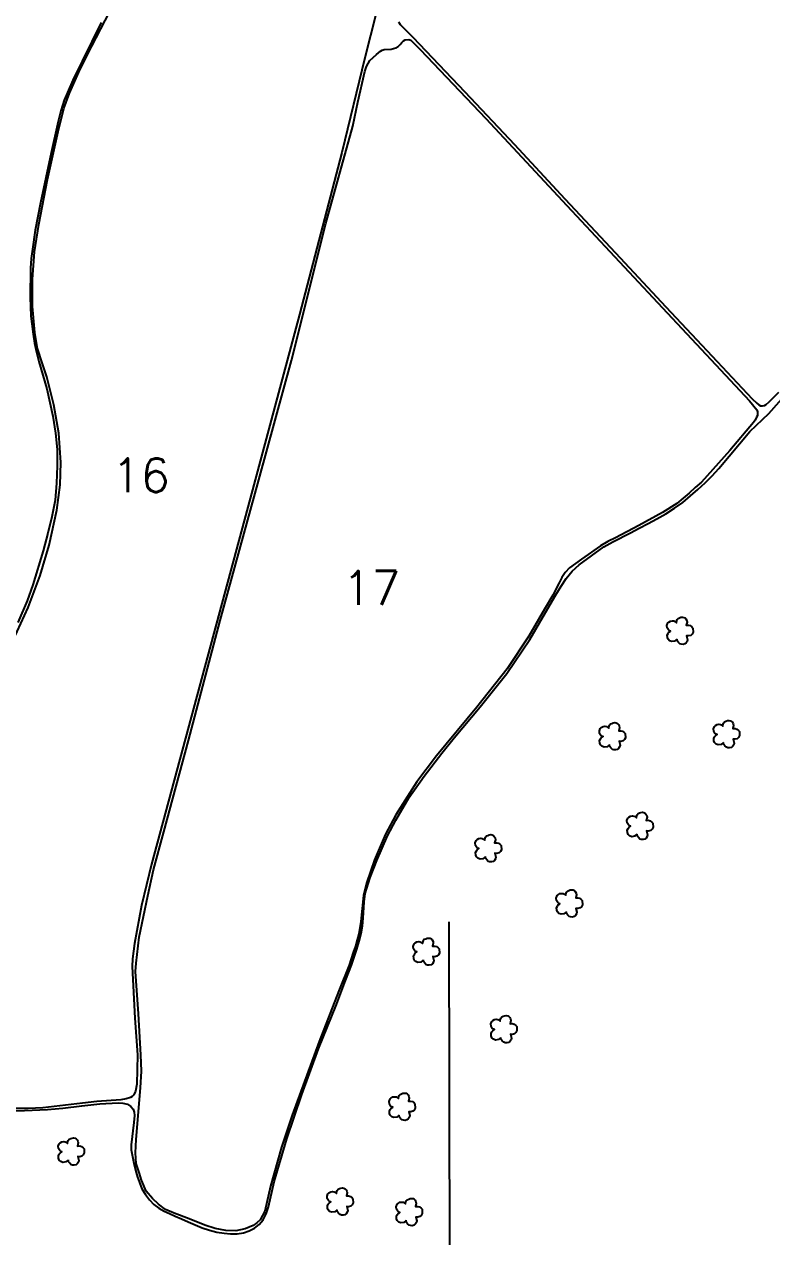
# Model space of a CAD drawing. Extents: x 723061 to 727261, y 7823092 to 7829032.
# Drawn here: x 723681 to 724256, y 7824137 to 7825069 of the extents above; entities that cross this region are included whole.
import ezdxf
from ezdxf.enums import TextEntityAlignment as Align

# ---------------------------------------------------------------- set-up
doc = ezdxf.new("R2010")
doc.units = 0
doc.header["$MEASUREMENT"] = 0
doc.linetypes.add('CONTINUO', pattern=[0])
for name, color, linetype in [('0114001051', 1, 'Continuous'), ('0114001051015', 5, 'Continuous'), ('0114001051016', 5, 'Continuous'), ('0114001051017', 5, 'Continuous'), ('_SIMBOLO ARVORE', 118, 'Continuous'), ('GRADE', 8, 'Continuous'), ('TXT_NUM TALHOES', 7, 'Continuous')]:
    doc.layers.add(name, color=color, linetype=linetype)
doc.styles.add('SIMPLEX', font='')
doc.styles.get('SIMPLEX').set_extended_font_data('simplex.shx')

msp = doc.modelspace()

# ---------------------------------------------------------------- linework, layer by layer
at = {"layer": '0114001051'}
for points in [[(723739.9, 7825070.14), (723718, 7825025.82), (723711.46, 7825010.47), (723708.89, 7825002.4), (723706.79, 7824994.17), (723701.3, 7824970.11), (723693.15, 7824931.71), (723689.09, 7824910.45), (723686.94, 7824896.01), (723686.01, 7824888.68), (723685.4, 7824881.26), (723685.27, 7824858.91), (723685.67, 7824844.5), (723687.43, 7824830.53), (723688.63, 7824823.64), (723690.09, 7824816.7), (723691.82, 7824809.69), (723697.98, 7824788.53), (723702.61, 7824767.58), (723704.67, 7824754.46), (723705.95, 7824741.9), (723706.02, 7824729.3), (723705.46, 7824716.09), (723704.42, 7824702.92), (723701.85, 7824690.25), (723698.75, 7824677.46), (723695.12, 7824664.02), (723687.21, 7824637.79), (723682.76, 7824625.46), (723675.68, 7824608.99)], [(723661.94, 7824233.17), (723680.91, 7824233.57), (723698.64, 7824234.37), (723710.36, 7824235.34), (723724.83, 7824237.15), (723738.83, 7824238.78), (723752.8, 7824239.61), (723756.59, 7824239.35), (723760.08, 7824238.46), (723762.71, 7824236.78), (723764.4, 7824234.75), (723765.13, 7824232.33), (723765.34, 7824229.75), (723764.95, 7824224.35), (723762.78, 7824207.24), (723762.78, 7824203.31), (723765.31, 7824191.95), (723766.83, 7824185.93), (723767.81, 7824182.43), (723769.19, 7824178.26), (723771.18, 7824173.51), (723773.93, 7824168.92), (723777.05, 7824164.89), (723780.39, 7824161.4), (723784.16, 7824158.58), (723788.23, 7824156.28), (723792.43, 7824154.3), (723796.79, 7824152.32), (723801.49, 7824150.21), (723806.75, 7824148.01), (723812.16, 7824145.81), (723817.62, 7824143.5), (723823.21, 7824141.53), (723828.83, 7824140.18), (723834.38, 7824139.3), (723839.37, 7824138.71), (723844.36, 7824138.79), (723849.21, 7824139.63), (723853.71, 7824141.12), (723857.82, 7824143.21), (723861.47, 7824145.95), (723864.46, 7824149.62), (723866.84, 7824154.2), (723868.54, 7824159.63), (723872.95, 7824178.9), (723882.55, 7824211.97), (723894.18, 7824245.88), (723907.08, 7824281.08), (723920.87, 7824315.15), (723927.85, 7824333.57), (723930.16, 7824339.48), (723932.37, 7824345.47), (723934.39, 7824351.6), (723936.39, 7824357.75), (723938.17, 7824363.87), (723939.74, 7824369.75), (723940.72, 7824375.61), (723941.38, 7824381.63), (723942.03, 7824394.16), (723942.99, 7824400.41), (723946.8, 7824412.78), (723951.77, 7824425.93), (723960.09, 7824444.88), (723966.51, 7824457.01), (723976.37, 7824473.97), (723988.22, 7824490.74), (724001.97, 7824508.31), (724011.44, 7824520.23), (724031.46, 7824543.98), (724051.79, 7824569.69), (724069.66, 7824595.82), (724081.64, 7824616.46), (724089.64, 7824630.17), (724093.56, 7824636.71), (724097.61, 7824642.84), (724102.15, 7824648.31), (724107.46, 7824653.28), (724126.62, 7824666.96), (724133.33, 7824670.83), (724147, 7824677.87), (724153.8, 7824681.31), (724160.53, 7824684.91), (724167.37, 7824688.6), (724174.19, 7824692.53), (724180.87, 7824696.75), (724187.18, 7824701.27), (724193.07, 7824706.21), (724198.78, 7824711.26), (724204.45, 7824716.37), (724209.9, 7824721.67), (724215, 7824727.27), (724238.85, 7824755.8), (724253.44, 7824769.66), (724267.17, 7824785.11)]]:
    msp.add_lwpolyline(points, dxfattribs=at)
at = {"layer": '0114001051015', "elevation": 712.55}
msp.add_lwpolyline([(723968.54, 7825070.69), (723969.85, 7825068.8), (723972.02, 7825066.5), (723979.64, 7825059), (724019.61, 7825016.93), (724057.84, 7824976.5), (724096.51, 7824934.7), (724135.44, 7824893.05), (724174.23, 7824851.61), (724213.73, 7824809.66), (724240.73, 7824780.99), (724244.13, 7824777.43), (724245.73, 7824776.31), (724247.14, 7824775.61), (724248.67, 7824775.51), (724250.21, 7824775.8), (724251.46, 7824776.6), (724253.63, 7824778.61), (724261.2, 7824785.89)], dxfattribs=at)
at = {"layer": '0114001051016', "elevation": 681.33}
for points in [[(723669.65, 7824589.71), (723683.78, 7824620.37), (723692.79, 7824645.02), (723699.69, 7824668.27), (723705.75, 7824695.37), (723708.27, 7824714.78), (723708.8, 7824731.93), (723707.34, 7824754.52), (723703.29, 7824776.17), (723698.13, 7824797.7), (723694.47, 7824808.57), (723690.91, 7824819.63), (723688.76, 7824831.83), (723687.11, 7824851.97), (723686.97, 7824873.01), (723688.65, 7824893.88), (723691.76, 7824914.92), (723698.53, 7824949.63), (723706.77, 7824986.53), (723711.12, 7825004.11), (723715.47, 7825015.95), (723723.76, 7825034.28), (723732.54, 7825051.96), (723749.7, 7825085.05)], [(723951.29, 7825077.43), (723942.53, 7825043.05), (723924.85, 7824970.35), (723892.27, 7824845.68), (723854.39, 7824704.28), (723778.42, 7824423), (723770.9, 7824391.16), (723765.37, 7824362.06), (723763.84, 7824350.23), (723763.53, 7824344.46), (723765.78, 7824304.58), (723767.64, 7824276.34), (723767.13, 7824253.88), (723766.23, 7824248.39), (723764.97, 7824245.66), (723763.75, 7824244.48), (723762.31, 7824243.51), (723759.12, 7824242.62), (723754.98, 7824241.96), (723736.49, 7824240.63), (723725.48, 7824239.25), (723694.92, 7824235.77), (723683.63, 7824235.2), (723672.12, 7824235.11)]]:
    msp.add_lwpolyline(points, dxfattribs=at)
at = {"layer": '0114001051017', "elevation": 694.09}
msp.add_lwpolyline([(723954.58, 7825048.13), (723956.01, 7825049.03), (723957.58, 7825049.51), (723962.88, 7825049.85), (723964.67, 7825050.19), (723966.56, 7825050.8), (723968.22, 7825051.8), (723969.71, 7825053.31), (723971.09, 7825054.84), (723972.36, 7825056.13), (723973.67, 7825056.9), (723976.59, 7825057.19), (723977.9, 7825056.68), (723979.09, 7825055.61), (723985.15, 7825049.6), (724035.83, 7824996.56), (724098.08, 7824929.41), (724164.12, 7824858.85), (724238.55, 7824779.33), (724244.14, 7824772.5), (724244.82, 7824770.79), (724244.61, 7824768.13), (724244.04, 7824766.76), (724242.85, 7824764.44), (724241.52, 7824762.71), (724223.46, 7824741.07), (724201.57, 7824716.82), (724196.84, 7824712.65), (724192.15, 7824708.46), (724187.44, 7824704.45), (724182.67, 7824700.51), (724171.57, 7824693.37), (724153.36, 7824683.45), (724135.44, 7824674.03), (724129.61, 7824671.05), (724124.01, 7824667.89), (724109.19, 7824657.5), (724100.19, 7824650.99), (724096.67, 7824647.29), (724094.08, 7824643.48), (724092.18, 7824639.28), (724087.23, 7824629.89), (724080.87, 7824619.18), (724068.92, 7824598.37), (724052.01, 7824573.21), (724028.71, 7824543.77), (723997.77, 7824506.47), (723982.64, 7824486.35), (723966.45, 7824461.01), (723958.43, 7824446.11), (723950.13, 7824426.42), (723944.03, 7824408.35), (723941.56, 7824398.88), (723939.44, 7824379.05), (723938.08, 7824369.55), (723936.85, 7824364.89), (723935.36, 7824360.12), (723933.79, 7824355.15), (723930.71, 7824345.45), (723922.73, 7824325.58), (723907.45, 7824286.63), (723886.65, 7824229.93), (723878.6, 7824205.31), (723870.14, 7824175.4), (723865.79, 7824156.17), (723862.06, 7824149.54), (723859.57, 7824147.18), (723856.77, 7824145.29), (723853.68, 7824143.86), (723850.52, 7824142.55), (723843.51, 7824141.16), (723835.78, 7824141.47), (723827.62, 7824142.77), (723819.46, 7824145.46), (723807.47, 7824150.34), (723795.96, 7824154.81), (723789.22, 7824157.6), (723783.9, 7824161.5), (723779.26, 7824165.85), (723774.54, 7824171.63), (723770.85, 7824180.11), (723769.42, 7824185.1), (723766.85, 7824192.99), (723766.19, 7824201.17), (723766.69, 7824211.25), (723770.16, 7824250.99), (723770.73, 7824263.81), (723770.38, 7824276.32), (723768.46, 7824307.88), (723766.33, 7824340.54), (723766.74, 7824346.94), (723767.39, 7824353.56), (723768.16, 7824360.32), (723769, 7824366.87), (723775.63, 7824398.67), (723780.15, 7824418.81), (723787.93, 7824447.79), (723806.98, 7824518.02), (723831.33, 7824610.49), (723861.12, 7824718.69), (723886.13, 7824810.4), (723912.75, 7824915.58), (723933.29, 7824990.5), (723937.28, 7825008.93), (723942.73, 7825032.66), (723943.8, 7825036.47), (723946.57, 7825041.04), (723951.61, 7825045.59), (723953.17, 7825047)], close=True, dxfattribs=at)
at = {"layer": '_SIMBOLO ARVORE', "linetype": 'CONTINUO'}
for points in [[(724182.8, 7824595.99, 0), (724180.98, 7824594.47, 0), (724178.68, 7824594.21, 0), (724177.04, 7824594.85, 0), (724175.88, 7824595.99, 0), (724175.4, 7824597.3, 0), (724175.27, 7824599.23, 0), (724175.9, 7824600.45, 0), (724176.56, 7824601.36, 0), (724177.88, 7824602.26, 0), (724177.04, 7824602.53, 0), (724176.21, 7824603.21, 0), (724175.23, 7824604.75, 0), (724175.05, 7824606.59, 0), (724175.76, 7824608.5, 0), (724176.5, 7824609.18, 0), (724177.85, 7824610.01, 0), (724179.27, 7824610.2, 0), (724180.41, 7824610.04, 0), (724181.3, 7824609.62, 0), (724182.29, 7824608.74, 0), (724182.58, 7824610.42, 0), (724182.83, 7824611.09, 0), (724183.57, 7824612.02, 0), (724184.66, 7824612.42, 0), (724185.73, 7824612.9, 0), (724186.93, 7824613.01, 0), (724188.06, 7824612.84, 0), (724188.99, 7824612.36, 0), (724189.67, 7824611.62, 0), (724190.27, 7824610.43, 0), (724190.51, 7824609.11, 0), (724189.96, 7824606.77, 0), (724191.61, 7824606.79, 0), (724192.97, 7824606.47, 0), (724194.25, 7824605.45, 0), (724194.96, 7824604.64, 0), (724195.15, 7824601.4, 0), (724194.36, 7824599.96, 0), (724193.31, 7824598.99, 0), (724191.65, 7824598.55, 0), (724190.2, 7824598.68, 0), (724190.97, 7824595.66, 0), (724190.62, 7824594.37, 0), (724189.74, 7824593.14, 0), (724188.78, 7824592.38, 0), (724187.42, 7824592.04, 0), (724186.06, 7824592.12, 0), (724185.05, 7824592.41, 0), (724183.89, 7824593.55, 0), (724183.09, 7824594.59, 0), (724182.85, 7824596.15, 0)], [(724130.81, 7824514.88, 0), (724129, 7824513.36, 0), (724126.7, 7824513.09, 0), (724125.05, 7824513.73, 0), (724123.89, 7824514.87, 0), (724123.41, 7824516.18, 0), (724123.28, 7824518.12, 0), (724123.91, 7824519.34, 0), (724124.57, 7824520.24, 0), (724125.89, 7824521.14, 0), (724125.05, 7824521.41, 0), (724124.22, 7824522.1, 0), (724123.24, 7824523.64, 0), (724123.07, 7824525.47, 0), (724123.77, 7824527.38, 0), (724124.51, 7824528.07, 0), (724125.86, 7824528.89, 0), (724127.28, 7824529.08, 0), (724128.42, 7824528.92, 0), (724129.32, 7824528.51, 0), (724130.3, 7824527.63, 0), (724130.59, 7824529.31, 0), (724130.84, 7824529.98, 0), (724131.58, 7824530.91, 0), (724132.67, 7824531.31, 0), (724133.74, 7824531.78, 0), (724134.94, 7824531.89, 0), (724136.08, 7824531.73, 0), (724137, 7824531.24, 0), (724137.68, 7824530.5, 0), (724138.28, 7824529.32, 0), (724138.52, 7824528, 0), (724137.97, 7824525.65, 0), (724139.62, 7824525.68, 0), (724140.98, 7824525.35, 0), (724142.26, 7824524.33, 0), (724142.97, 7824523.52, 0), (724143.17, 7824520.29, 0), (724142.37, 7824518.84, 0), (724141.32, 7824517.88, 0), (724139.66, 7824517.43, 0), (724138.21, 7824517.56, 0), (724138.99, 7824514.54, 0), (724138.63, 7824513.26, 0), (724137.76, 7824512.03, 0), (724136.8, 7824511.26, 0), (724135.43, 7824510.93, 0), (724134.08, 7824511.01, 0), (724133.06, 7824511.3, 0), (724131.9, 7824512.44, 0), (724131.11, 7824513.47, 0), (724130.86, 7824515.03, 0)], [(724218.59, 7824516.49, 0), (724216.78, 7824514.97, 0), (724214.48, 7824514.71, 0), (724212.84, 7824515.35, 0), (724211.68, 7824516.49, 0), (724211.2, 7824517.8, 0), (724211.07, 7824519.73, 0), (724211.69, 7824520.95, 0), (724212.35, 7824521.86, 0), (724213.68, 7824522.76, 0), (724212.84, 7824523.02, 0), (724212.01, 7824523.71, 0), (724211.03, 7824525.25, 0), (724210.85, 7824527.09, 0), (724211.56, 7824529, 0), (724212.3, 7824529.68, 0), (724213.65, 7824530.51, 0), (724215.07, 7824530.7, 0), (724216.2, 7824530.54, 0), (724217.1, 7824530.12, 0), (724218.08, 7824529.24, 0), (724218.38, 7824530.92, 0), (724218.63, 7824531.59, 0), (724219.36, 7824532.52, 0), (724220.46, 7824532.92, 0), (724221.52, 7824533.4, 0), (724222.73, 7824533.51, 0), (724223.86, 7824533.34, 0), (724224.78, 7824532.86, 0), (724225.47, 7824532.12, 0), (724226.07, 7824530.93, 0), (724226.3, 7824529.61, 0), (724225.76, 7824527.27, 0), (724227.4, 7824527.29, 0), (724228.76, 7824526.96, 0), (724230.05, 7824525.95, 0), (724230.76, 7824525.14, 0), (724230.95, 7824521.9, 0), (724230.16, 7824520.46, 0), (724229.1, 7824519.49, 0), (724227.45, 7824519.05, 0), (724225.99, 7824519.18, 0), (724226.77, 7824516.16, 0), (724226.41, 7824514.87, 0), (724225.54, 7824513.64, 0), (724224.58, 7824512.88, 0), (724223.22, 7824512.54, 0), (724221.86, 7824512.62, 0), (724220.85, 7824512.91, 0), (724219.68, 7824514.05, 0), (724218.89, 7824515.09, 0), (724218.65, 7824516.65, 0)], [(724152.02, 7824445.98, 0), (724150.21, 7824444.46, 0), (724147.91, 7824444.19, 0), (724146.27, 7824444.83, 0), (724145.1, 7824445.97, 0), (724144.62, 7824447.28, 0), (724144.49, 7824449.22, 0), (724145.12, 7824450.44, 0), (724145.78, 7824451.34, 0), (724147.11, 7824452.24, 0), (724146.26, 7824452.51, 0), (724145.43, 7824453.2, 0), (724144.46, 7824454.74, 0), (724144.28, 7824456.57, 0), (724144.98, 7824458.48, 0), (724145.73, 7824459.17, 0), (724147.08, 7824459.99, 0), (724148.5, 7824460.18, 0), (724149.63, 7824460.02, 0), (724150.53, 7824459.61, 0), (724151.51, 7824458.73, 0), (724151.81, 7824460.41, 0), (724152.06, 7824461.08, 0), (724152.79, 7824462.01, 0), (724153.89, 7824462.41, 0), (724154.95, 7824462.88, 0), (724156.15, 7824462.99, 0), (724157.29, 7824462.83, 0), (724158.21, 7824462.34, 0), (724158.9, 7824461.6, 0), (724159.5, 7824460.42, 0), (724159.73, 7824459.1, 0), (724159.19, 7824456.75, 0), (724160.83, 7824456.78, 0), (724162.19, 7824456.45, 0), (724163.47, 7824455.43, 0), (724164.19, 7824454.62, 0), (724164.38, 7824451.39, 0), (724163.59, 7824449.94, 0), (724162.53, 7824448.98, 0), (724160.88, 7824448.53, 0), (724159.42, 7824448.66, 0), (724160.2, 7824445.64, 0), (724159.84, 7824444.36, 0), (724158.97, 7824443.13, 0), (724158.01, 7824442.36, 0), (724156.64, 7824442.03, 0), (724155.29, 7824442.11, 0), (724154.27, 7824442.4, 0), (724153.11, 7824443.54, 0), (724152.32, 7824444.57, 0), (724152.08, 7824446.13, 0)], [(724035.35, 7824428.75, 0), (724033.54, 7824427.23, 0), (724031.24, 7824426.97, 0), (724029.6, 7824427.61, 0), (724028.43, 7824428.75, 0), (724027.95, 7824430.06, 0), (724027.82, 7824431.99, 0), (724028.45, 7824433.21, 0), (724029.11, 7824434.12, 0), (724030.44, 7824435.02, 0), (724029.59, 7824435.28, 0), (724028.76, 7824435.97, 0), (724027.78, 7824437.51, 0), (724027.61, 7824439.35, 0), (724028.31, 7824441.26, 0), (724029.05, 7824441.94, 0), (724030.41, 7824442.77, 0), (724031.83, 7824442.96, 0), (724032.96, 7824442.8, 0), (724033.86, 7824442.38, 0), (724034.84, 7824441.5, 0), (724035.14, 7824443.18, 0), (724035.39, 7824443.85, 0), (724036.12, 7824444.78, 0), (724037.21, 7824445.18, 0), (724038.28, 7824445.66, 0), (724039.48, 7824445.77, 0), (724040.62, 7824445.6, 0), (724041.54, 7824445.12, 0), (724042.23, 7824444.38, 0), (724042.82, 7824443.19, 0), (724043.06, 7824441.87, 0), (724042.51, 7824439.53, 0), (724044.16, 7824439.55, 0), (724045.52, 7824439.23, 0), (724046.8, 7824438.21, 0), (724047.51, 7824437.4, 0), (724047.71, 7824434.16, 0), (724046.91, 7824432.72, 0), (724045.86, 7824431.75, 0), (724044.2, 7824431.31, 0), (724042.75, 7824431.44, 0), (724043.53, 7824428.42, 0), (724043.17, 7824427.13, 0), (724042.3, 7824425.9, 0), (724041.34, 7824425.14, 0), (724039.97, 7824424.8, 0), (724038.62, 7824424.88, 0), (724037.6, 7824425.17, 0), (724036.44, 7824426.31, 0), (724035.65, 7824427.35, 0), (724035.41, 7824428.91, 0)], [(724097.66, 7824386.35, 0), (724095.85, 7824384.83, 0), (724093.55, 7824384.57, 0), (724091.91, 7824385.21, 0), (724090.75, 7824386.35, 0), (724090.27, 7824387.66, 0), (724090.14, 7824389.59, 0), (724090.76, 7824390.81, 0), (724091.42, 7824391.72, 0), (724092.75, 7824392.62, 0), (724091.91, 7824392.88, 0), (724091.08, 7824393.57, 0), (724090.1, 7824395.11, 0), (724089.92, 7824396.95, 0), (724090.63, 7824398.86, 0), (724091.37, 7824399.54, 0), (724092.72, 7824400.37, 0), (724094.14, 7824400.56, 0), (724095.27, 7824400.4, 0), (724096.17, 7824399.98, 0), (724097.15, 7824399.1, 0), (724097.45, 7824400.78, 0), (724097.7, 7824401.45, 0), (724098.43, 7824402.38, 0), (724099.53, 7824402.78, 0), (724100.59, 7824403.26, 0), (724101.8, 7824403.37, 0), (724102.93, 7824403.2, 0), (724103.85, 7824402.72, 0), (724104.54, 7824401.98, 0), (724105.14, 7824400.79, 0), (724105.37, 7824399.47, 0), (724104.83, 7824397.13, 0), (724106.47, 7824397.15, 0), (724107.83, 7824396.82, 0), (724109.12, 7824395.81, 0), (724109.83, 7824395, 0), (724110.02, 7824391.76, 0), (724109.23, 7824390.32, 0), (724108.17, 7824389.35, 0), (724106.52, 7824388.91, 0), (724105.06, 7824389.04, 0), (724105.84, 7824386.02, 0), (724105.48, 7824384.73, 0), (724104.61, 7824383.5, 0), (724103.65, 7824382.74, 0), (724102.29, 7824382.4, 0), (724100.93, 7824382.48, 0), (724099.92, 7824382.77, 0), (724098.75, 7824383.91, 0), (724097.96, 7824384.95, 0), (724097.72, 7824386.51, 0)], [(723987.62, 7824349.25, 0), (723985.81, 7824347.73, 0), (723983.51, 7824347.47, 0), (723981.87, 7824348.1, 0), (723980.7, 7824349.25, 0), (723980.22, 7824350.56, 0), (723980.09, 7824352.49, 0), (723980.72, 7824353.71, 0), (723981.38, 7824354.62, 0), (723982.71, 7824355.52, 0), (723981.86, 7824355.78, 0), (723981.03, 7824356.47, 0), (723980.05, 7824358.01, 0), (723979.88, 7824359.85, 0), (723980.58, 7824361.76, 0), (723981.33, 7824362.44, 0), (723982.68, 7824363.27, 0), (723984.1, 7824363.46, 0), (723985.23, 7824363.3, 0), (723986.13, 7824362.88, 0), (723987.11, 7824362, 0), (723987.41, 7824363.68, 0), (723987.66, 7824364.35, 0), (723988.39, 7824365.28, 0), (723989.49, 7824365.68, 0), (723990.55, 7824366.16, 0), (723991.75, 7824366.27, 0), (723992.89, 7824366.1, 0), (723993.81, 7824365.62, 0), (723994.5, 7824364.88, 0), (723995.1, 7824363.69, 0), (723995.33, 7824362.37, 0), (723994.79, 7824360.03, 0), (723996.43, 7824360.05, 0), (723997.79, 7824359.72, 0), (723999.07, 7824358.71, 0), (723999.79, 7824357.9, 0), (723999.98, 7824354.66, 0), (723999.19, 7824353.22, 0), (723998.13, 7824352.25, 0), (723996.47, 7824351.81, 0), (723995.02, 7824351.94, 0), (723995.8, 7824348.92, 0), (723995.44, 7824347.63, 0), (723994.57, 7824346.4, 0), (723993.61, 7824345.64, 0), (723992.24, 7824345.3, 0), (723990.89, 7824345.38, 0), (723989.87, 7824345.67, 0), (723988.71, 7824346.81, 0), (723987.92, 7824347.85, 0), (723987.68, 7824349.41, 0)], [(724047.28, 7824289.63, 0), (724045.47, 7824288.11, 0), (724043.17, 7824287.84, 0), (724041.53, 7824288.48, 0), (724040.37, 7824289.62, 0), (724039.88, 7824290.93, 0), (724039.75, 7824292.87, 0), (724040.38, 7824294.09, 0), (724041.04, 7824294.99, 0), (724042.37, 7824295.89, 0), (724041.53, 7824296.16, 0), (724040.69, 7824296.85, 0), (724039.72, 7824298.39, 0), (724039.54, 7824300.22, 0), (724040.25, 7824302.13, 0), (724040.99, 7824302.82, 0), (724042.34, 7824303.64, 0), (724043.76, 7824303.83, 0), (724044.89, 7824303.67, 0), (724045.79, 7824303.26, 0), (724046.77, 7824302.38, 0), (724047.07, 7824304.06, 0), (724047.32, 7824304.73, 0), (724048.05, 7824305.66, 0), (724049.15, 7824306.06, 0), (724050.21, 7824306.53, 0), (724051.41, 7824306.64, 0), (724052.55, 7824306.48, 0), (724053.47, 7824305.99, 0), (724054.16, 7824305.25, 0), (724054.76, 7824304.07, 0), (724054.99, 7824302.75, 0), (724054.45, 7824300.4, 0), (724056.09, 7824300.43, 0), (724057.45, 7824300.1, 0), (724058.74, 7824299.08, 0), (724059.45, 7824298.27, 0), (724059.64, 7824295.04, 0), (724058.85, 7824293.59, 0), (724057.79, 7824292.63, 0), (724056.14, 7824292.18, 0), (724054.68, 7824292.31, 0), (724055.46, 7824289.29, 0), (724055.1, 7824288.01, 0), (724054.23, 7824286.78, 0), (724053.27, 7824286.01, 0), (724051.9, 7824285.68, 0), (724050.55, 7824285.76, 0), (724049.54, 7824286.05, 0), (724048.37, 7824287.19, 0), (724047.58, 7824288.22, 0), (724047.34, 7824289.78, 0)], [(723969.06, 7824230, 0), (723967.25, 7824228.48, 0), (723964.95, 7824228.22, 0), (723963.31, 7824228.85, 0), (723962.14, 7824230, 0), (723961.66, 7824231.31, 0), (723961.53, 7824233.24, 0), (723962.16, 7824234.46, 0), (723962.82, 7824235.37, 0), (723964.15, 7824236.27, 0), (723963.3, 7824236.53, 0), (723962.47, 7824237.22, 0), (723961.49, 7824238.76, 0), (723961.32, 7824240.6, 0), (723962.02, 7824242.51, 0), (723962.76, 7824243.19, 0), (723964.12, 7824244.02, 0), (723965.54, 7824244.21, 0), (723966.67, 7824244.05, 0), (723967.57, 7824243.63, 0), (723968.55, 7824242.75, 0), (723968.85, 7824244.43, 0), (723969.1, 7824245.1, 0), (723969.83, 7824246.03, 0), (723970.92, 7824246.43, 0), (723971.99, 7824246.91, 0), (723973.19, 7824247.02, 0), (723974.33, 7824246.85, 0), (723975.25, 7824246.37, 0), (723975.93, 7824245.63, 0), (723976.53, 7824244.44, 0), (723976.77, 7824243.12, 0), (723976.22, 7824240.78, 0), (723977.87, 7824240.8, 0), (723979.23, 7824240.47, 0), (723980.51, 7824239.46, 0), (723981.22, 7824238.65, 0), (723981.42, 7824235.41, 0), (723980.62, 7824233.97, 0), (723979.57, 7824233, 0), (723977.91, 7824232.56, 0), (723976.46, 7824232.69, 0), (723977.24, 7824229.67, 0), (723976.88, 7824228.38, 0), (723976.01, 7824227.15, 0), (723975.05, 7824226.39, 0), (723973.68, 7824226.05, 0), (723972.33, 7824226.13, 0), (723971.31, 7824226.42, 0), (723970.15, 7824227.56, 0), (723969.36, 7824228.6, 0), (723969.12, 7824230.16, 0)], [(723714.5, 7824195.55, 0), (723712.69, 7824194.03, 0), (723710.39, 7824193.77, 0), (723708.75, 7824194.4, 0), (723707.59, 7824195.55, 0), (723707.11, 7824196.86, 0), (723706.98, 7824198.79, 0), (723707.6, 7824200.01, 0), (723708.27, 7824200.92, 0), (723709.59, 7824201.82, 0), (723708.75, 7824202.08, 0), (723707.92, 7824202.77, 0), (723706.94, 7824204.31, 0), (723706.76, 7824206.15, 0), (723707.47, 7824208.06, 0), (723708.21, 7824208.74, 0), (723709.56, 7824209.57, 0), (723710.98, 7824209.76, 0), (723712.12, 7824209.6, 0), (723713.01, 7824209.18, 0), (723714, 7824208.3, 0), (723714.29, 7824209.98, 0), (723714.54, 7824210.65, 0), (723715.28, 7824211.58, 0), (723716.37, 7824211.98, 0), (723717.44, 7824212.46, 0), (723718.64, 7824212.57, 0), (723719.77, 7824212.4, 0), (723720.69, 7824211.92, 0), (723721.38, 7824211.18, 0), (723721.98, 7824209.99, 0), (723722.21, 7824208.67, 0), (723721.67, 7824206.33, 0), (723723.31, 7824206.35, 0), (723724.67, 7824206.02, 0), (723725.96, 7824205.01, 0), (723726.67, 7824204.2, 0), (723726.86, 7824200.96, 0), (723726.07, 7824199.52, 0), (723725.02, 7824198.55, 0), (723723.36, 7824198.11, 0), (723721.91, 7824198.24, 0), (723722.68, 7824195.22, 0), (723722.33, 7824193.93, 0), (723721.45, 7824192.7, 0), (723720.49, 7824191.94, 0), (723719.13, 7824191.6, 0), (723717.77, 7824191.68, 0), (723716.76, 7824191.97, 0), (723715.59, 7824193.11, 0), (723714.8, 7824194.15, 0), (723714.56, 7824195.71, 0)], [(723921.33, 7824157.13, 0), (723919.52, 7824155.61, 0), (723917.22, 7824155.34, 0), (723915.58, 7824155.98, 0), (723914.41, 7824157.12, 0), (723913.93, 7824158.43, 0), (723913.8, 7824160.37, 0), (723914.43, 7824161.59, 0), (723915.09, 7824162.49, 0), (723916.42, 7824163.39, 0), (723915.57, 7824163.66, 0), (723914.74, 7824164.35, 0), (723913.76, 7824165.89, 0), (723913.59, 7824167.72, 0), (723914.29, 7824169.63, 0), (723915.04, 7824170.32, 0), (723916.39, 7824171.14, 0), (723917.81, 7824171.33, 0), (723918.94, 7824171.17, 0), (723919.84, 7824170.76, 0), (723920.82, 7824169.88, 0), (723921.12, 7824171.56, 0), (723921.37, 7824172.23, 0), (723922.1, 7824173.16, 0), (723923.2, 7824173.56, 0), (723924.26, 7824174.03, 0), (723925.46, 7824174.14, 0), (723926.6, 7824173.98, 0), (723927.52, 7824173.49, 0), (723928.21, 7824172.75, 0), (723928.81, 7824171.57, 0), (723929.04, 7824170.25, 0), (723928.5, 7824167.9, 0), (723930.14, 7824167.93, 0), (723931.5, 7824167.6, 0), (723932.78, 7824166.58, 0), (723933.5, 7824165.77, 0), (723933.69, 7824162.54, 0), (723932.89, 7824161.09, 0), (723931.84, 7824160.13, 0), (723930.18, 7824159.68, 0), (723928.73, 7824159.81, 0), (723929.51, 7824156.79, 0), (723929.15, 7824155.51, 0), (723928.28, 7824154.28, 0), (723927.32, 7824153.51, 0), (723925.95, 7824153.18, 0), (723924.6, 7824153.26, 0), (723923.58, 7824153.55, 0), (723922.42, 7824154.69, 0), (723921.63, 7824155.72, 0), (723921.39, 7824157.28, 0)], [(723974.5, 7824149.02, 0), (723972.69, 7824147.5, 0), (723970.39, 7824147.24, 0), (723968.75, 7824147.88, 0), (723967.59, 7824149.02, 0), (723967.11, 7824150.33, 0), (723966.98, 7824152.26, 0), (723967.6, 7824153.48, 0), (723968.26, 7824154.39, 0), (723969.59, 7824155.29, 0), (723968.75, 7824155.56, 0), (723967.92, 7824156.24, 0), (723966.94, 7824157.78, 0), (723966.76, 7824159.62, 0), (723967.47, 7824161.53, 0), (723968.21, 7824162.21, 0), (723969.56, 7824163.04, 0), (723970.98, 7824163.23, 0), (723972.11, 7824163.07, 0), (723973.01, 7824162.65, 0), (723973.99, 7824161.77, 0), (723974.29, 7824163.45, 0), (723974.54, 7824164.12, 0), (723975.27, 7824165.05, 0), (723976.37, 7824165.45, 0), (723977.43, 7824165.93, 0), (723978.64, 7824166.04, 0), (723979.77, 7824165.88, 0), (723980.69, 7824165.39, 0), (723981.38, 7824164.65, 0), (723981.98, 7824163.46, 0), (723982.21, 7824162.15, 0), (723981.67, 7824159.8, 0), (723983.31, 7824159.82, 0), (723984.67, 7824159.5, 0), (723985.96, 7824158.48, 0), (723986.67, 7824157.67, 0), (723986.86, 7824154.43, 0), (723986.07, 7824152.99, 0), (723985.01, 7824152.02, 0), (723983.36, 7824151.58, 0), (723981.9, 7824151.71, 0), (723982.68, 7824148.69, 0), (723982.32, 7824147.4, 0), (723981.45, 7824146.17, 0), (723980.49, 7824145.41, 0), (723979.13, 7824145.07, 0), (723977.77, 7824145.15, 0), (723976.76, 7824145.44, 0), (723975.59, 7824146.59, 0), (723974.8, 7824147.62, 0), (723974.56, 7824149.18, 0)]]:
    msp.add_polyline3d(points, dxfattribs=at)
at = {"layer": 'GRADE', "linetype": 'Continuous'}
msp.add_line((724008.46, 7823760.72), (724007.61, 7824378.64), dxfattribs=at)

# ---------------------------------------------------------------- texts
at = {"layer": 'TXT_NUM TALHOES', "linetype": 'Continuous', "style": 'SIMPLEX'}
for s, p in [('16', (723770.24, 7824722.1)), ('17', (723947.76, 7824635.52))]:
    msp.add_text(s, height=26, dxfattribs=at).set_placement(p, align=Align.MIDDLE_CENTER)

doc.saveas('drawing.dxf')
